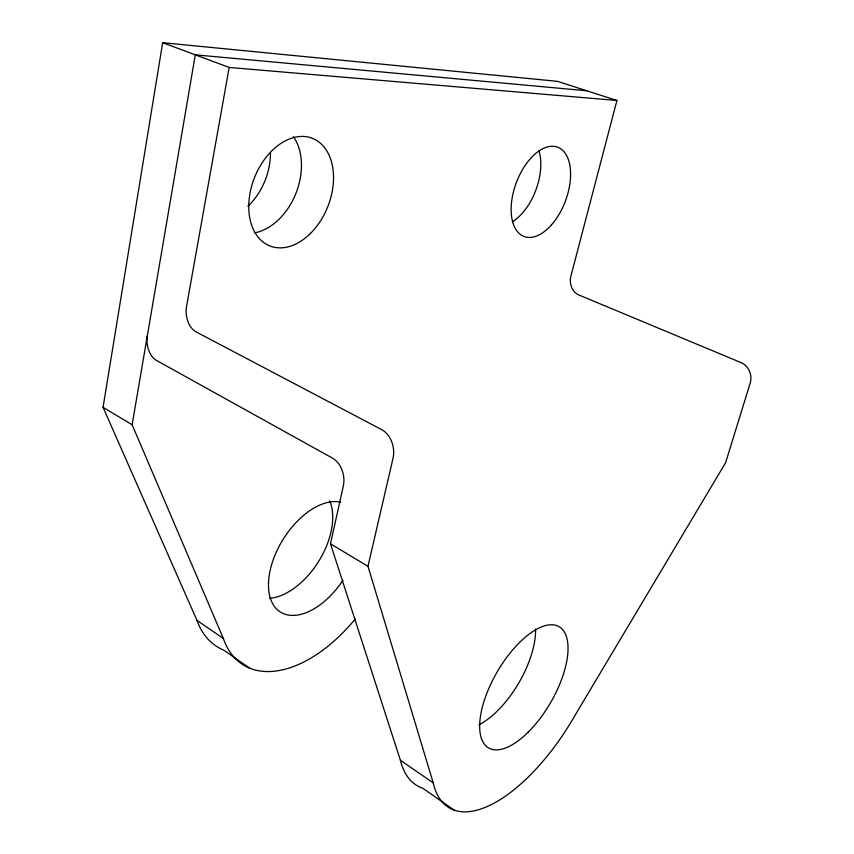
<?xml version="1.0" encoding="UTF-8"?>
<svg xmlns="http://www.w3.org/2000/svg" width="854" height="854" viewBox="0 0 854 854"><rect width="100%" height="100%" fill="white"/><g stroke="black" fill="none" stroke-linecap="round" stroke-linejoin="round"><path stroke-width="1.28" d="M249.71 668.17L223.791 650.172A124.748 73.818 -57.8 0 1 196.954 620.346L103.067 407.315L162.666 42.7L557.416 81.333L616.919 100.473L570.888 276.194A14.849 12.308 86.4 0 0 578.863 294.982L741.176 362.651A15.82 14.08 77.8 0 1 750.186 383.104L725.601 462.719L575.543 714.488A140.558 61.904 -59.7 0 1 433.234 782.862L400.409 760.284L330.487 543.817L343.319 486.033A21.265 15.169 78.2 0 0 332.537 458.16L156.57 360.484A19.525 12.714 83 0 1 147.358 335.611M355.264 619.001A126.52 72.718 -58.1 0 1 223.374 638.525L132.135 424.758L195.299 54.837L586.762 90.77M162.666 42.7L229.171 67.445L186.546 306.426A20.101 13.44 83.9 0 0 196.132 331.907L381.738 429.679A21.926 16.141 78.7 0 1 393.021 458.331L367.967 566.309L433.234 782.862M229.171 67.445L616.919 100.473M103.067 407.315L132.135 424.758M330.487 543.817L367.967 566.309M196.954 620.346L223.374 638.525M454.67 810.425L422.719 788.242A138.359 63.836 -59.5 0 1 400.409 760.284M329.74 500.85A62.257 36.775 -57.9 0 1 318.852 561.089A62.257 36.775 -57.9 0 1 269.522 598.334M342.945 580.261A63.143 36.231 -58.1 0 1 281.478 612.692A63.143 36.231 -58.1 0 1 279.578 545.45A63.143 36.231 -58.1 0 1 340.735 502.227M270.44 152.834A55.916 40.213 -69 0 1 247.831 206.326M538.981 150.71A47.045 26.666 -69.7 0 1 512.528 221.666M293.445 136.619A56.866 39.839 -68.7 0 1 295.74 193.815A56.866 39.839 -68.7 0 1 254.599 232.832M535.575 629.024A69.025 31.779 -59.5 0 1 478.913 724.875M311.166 232.715A57.848 39.412 -68.4 0 0 313.493 138.786A57.848 39.412 -68.4 0 0 248.781 204.907A57.848 39.412 -68.4 0 0 311.166 232.715M551.46 224.89A47.717 26.218 -69.4 0 0 559.626 148.094A47.717 26.218 -69.4 0 0 511.514 202.537A47.717 26.218 -69.4 0 0 551.46 224.89M528.316 732.017A70.113 30.808 -59.8 0 0 559.744 627.103A70.113 30.808 -59.8 0 0 483.545 702.874A70.113 30.808 -59.8 0 0 528.316 732.017"/></g></svg>
